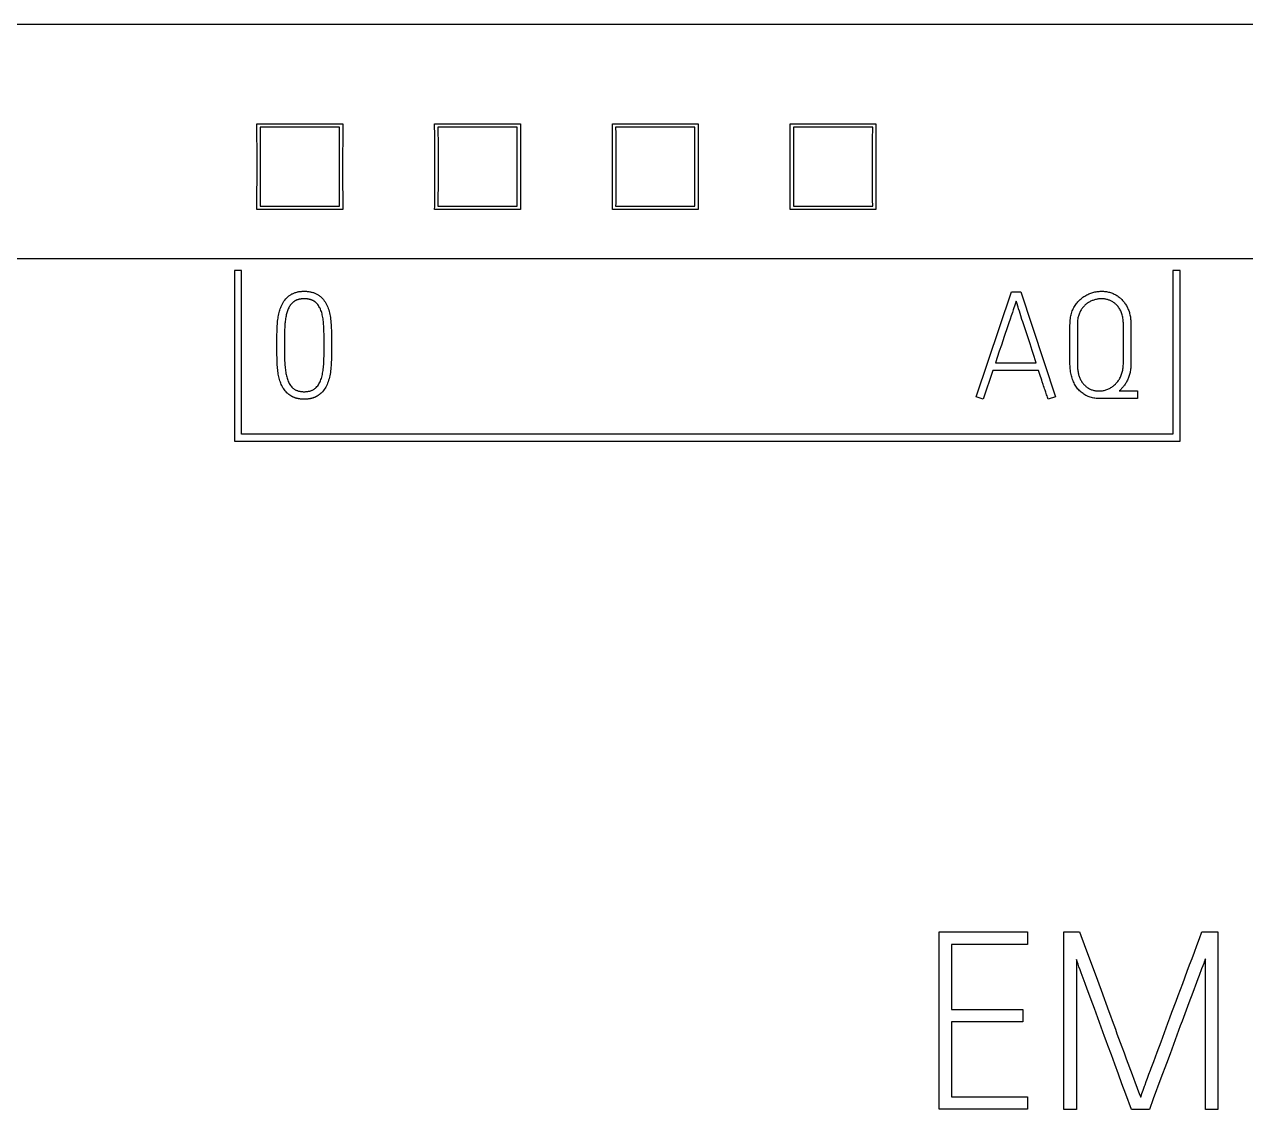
# Model space of a CAD drawing. Header units: inches. Extents: x 9000 to 22395, y 8106 to 17135.
# Drawn here: x 10536.5 to 10574.66, y 8405.5 to 8439.41 of the extents above; entities that cross this region are included whole.
import ezdxf

# ---------------------------------------------------------------- set-up
doc = ezdxf.new("R2010")
doc.units = ezdxf.units.IN
doc.header["$MEASUREMENT"] = 0
doc.layers.add('20000_FRONT_O', color=7, linetype='Continuous')
doc.layers.add('20500_FRONT_O_LABELING', color=7, linetype='Continuous')

msp = doc.modelspace()

# ---------------------------------------------------------------- linework, layer by layer
at = {"layer": '20000_FRONT_O', "linetype": 'Continuous'}
for p, q in [((10595.872, 8439.41), (10505.667, 8439.41)), ((10543.764, 8435.916), (10543.763, 8436.308)), ((10543.763, 8436.308), (10546.445, 8436.308)), ((10543.865, 8436.204), (10543.866, 8436.002)), ((10546.343, 8436.204), (10543.865, 8436.204)), ((10546.445, 8436.196), (10546.443, 8435.801)), ((10546.445, 8436.308), (10546.445, 8436.196)), ((10549.319, 8435.916), (10549.317, 8436.308)), ((10549.317, 8436.308), (10552, 8436.308)), ((10549.42, 8436.204), (10549.421, 8436.002)), ((10551.897, 8436.204), (10549.42, 8436.204)), ((10551.999, 8436.196), (10551.998, 8435.801)), ((10552, 8436.308), (10551.999, 8436.196)), ((10554.873, 8435.916), (10554.872, 8436.308)), ((10554.872, 8436.308), (10557.554, 8436.308)), ((10554.974, 8436.204), (10554.975, 8436.002)), ((10557.452, 8436.204), (10554.974, 8436.204)), ((10557.554, 8436.196), (10557.552, 8435.801)), ((10557.554, 8436.308), (10557.554, 8436.196)), ((10560.428, 8435.916), (10560.426, 8436.308)), ((10560.426, 8436.308), (10563.109, 8436.308)), ((10560.529, 8436.204), (10560.53, 8436.002)), ((10563.006, 8436.204), (10560.529, 8436.204)), ((10563.108, 8436.196), (10563.107, 8435.801)), ((10563.109, 8436.308), (10563.108, 8436.196)), ((10543.766, 8435.518), (10543.764, 8435.916)), ((10546.34, 8435.592), (10546.341, 8435.901)), ((10546.443, 8435.801), (10546.442, 8435.341)), ((10549.32, 8435.518), (10549.319, 8435.916)), ((10551.895, 8435.592), (10551.896, 8435.901)), ((10551.998, 8435.801), (10551.997, 8435.341)), ((10554.875, 8435.518), (10554.873, 8435.916)), ((10557.449, 8435.592), (10557.45, 8435.901)), ((10557.552, 8435.801), (10557.551, 8435.341)), ((10560.429, 8435.518), (10560.428, 8435.916)), ((10563.004, 8435.592), (10563.005, 8435.901)), ((10563.107, 8435.801), (10563.106, 8435.341)), ((10543.766, 8435.056), (10543.766, 8435.518)), ((10549.321, 8435.056), (10549.32, 8435.518)), ((10554.875, 8435.056), (10554.875, 8435.518)), ((10560.43, 8435.056), (10560.429, 8435.518)), ((10543.766, 8434.592), (10543.766, 8435.056)), ((10546.442, 8435.341), (10546.442, 8434.877)), ((10549.32, 8434.592), (10549.321, 8435.056)), ((10551.997, 8435.341), (10551.996, 8434.877)), ((10554.875, 8434.592), (10554.875, 8435.056)), ((10557.551, 8435.341), (10557.551, 8434.877)), ((10560.429, 8434.592), (10560.43, 8435.056)), ((10563.106, 8435.341), (10563.105, 8434.877)), ((10546.442, 8434.877), (10546.442, 8434.415)), ((10551.996, 8434.877), (10551.997, 8434.415)), ((10557.551, 8434.877), (10557.551, 8434.415)), ((10563.105, 8434.877), (10563.106, 8434.415)), ((10543.765, 8434.131), (10543.766, 8434.592)), ((10543.868, 8434.34), (10543.867, 8434.032)), ((10546.442, 8434.415), (10546.444, 8434.017)), ((10549.319, 8434.131), (10549.32, 8434.592)), ((10549.422, 8434.34), (10549.421, 8434.032)), ((10551.997, 8434.415), (10551.998, 8434.017)), ((10554.874, 8434.131), (10554.875, 8434.592)), ((10554.977, 8434.34), (10554.976, 8434.032)), ((10557.551, 8434.415), (10557.553, 8434.017)), ((10560.428, 8434.131), (10560.429, 8434.592)), ((10560.531, 8434.34), (10560.53, 8434.032)), ((10563.106, 8434.415), (10563.107, 8434.017)), ((10543.763, 8433.736), (10543.765, 8434.131)), ((10546.343, 8433.729), (10546.342, 8433.93)), ((10546.444, 8434.017), (10546.445, 8433.625)), ((10549.318, 8433.736), (10549.319, 8434.131)), ((10551.897, 8433.729), (10551.896, 8433.93)), ((10551.998, 8434.017), (10552, 8433.625)), ((10554.872, 8433.736), (10554.874, 8434.131)), ((10557.452, 8433.729), (10557.451, 8433.93)), ((10557.553, 8434.017), (10557.554, 8433.625)), ((10560.427, 8433.736), (10560.428, 8434.131)), ((10563.006, 8433.729), (10563.005, 8433.93)), ((10563.107, 8434.017), (10563.109, 8433.625)), ((10543.763, 8433.625), (10543.763, 8433.736)), ((10546.445, 8433.625), (10543.763, 8433.625)), ((10543.865, 8433.729), (10546.343, 8433.729)), ((10549.317, 8433.625), (10549.318, 8433.736)), ((10552, 8433.625), (10549.317, 8433.625)), ((10549.42, 8433.729), (10551.897, 8433.729)), ((10554.872, 8433.625), (10554.872, 8433.736)), ((10557.554, 8433.625), (10554.872, 8433.625)), ((10554.974, 8433.729), (10557.452, 8433.729)), ((10560.426, 8433.625), (10560.427, 8433.736)), ((10563.109, 8433.625), (10560.426, 8433.625)), ((10560.529, 8433.729), (10563.006, 8433.729)), ((10595.872, 8432.086), (10505.667, 8432.086)), ((10543.064, 8431.721), (10543.064, 8426.389)), ((10543.286, 8431.721), (10543.064, 8431.721)), ((10543.286, 8426.611), (10543.286, 8431.721)), ((10572.391, 8431.721), (10572.391, 8426.611)), ((10572.614, 8431.721), (10572.391, 8431.721)), ((10572.614, 8426.389), (10572.614, 8431.721)), ((10572.391, 8426.611), (10543.286, 8426.611)), ((10543.064, 8426.389), (10572.614, 8426.389))]:
    msp.add_line(p, q, dxfattribs=at)
for points in [[(10546.341, 8435.901), (10546.342, 8436.103), (10546.343, 8436.204)], [(10551.896, 8435.901), (10551.897, 8436.103), (10551.897, 8436.204)], [(10557.45, 8435.901), (10557.451, 8436.103), (10557.452, 8436.204)], [(10563.005, 8435.901), (10563.006, 8436.103), (10563.006, 8436.204)], [(10543.866, 8436.002), (10543.867, 8435.798), (10543.868, 8435.592), (10543.868, 8435.384), (10543.868, 8435.176), (10543.869, 8434.966), (10543.868, 8434.757), (10543.868, 8434.548), (10543.868, 8434.34)], [(10549.421, 8436.002), (10549.422, 8435.798), (10549.422, 8435.592), (10549.423, 8435.384), (10549.423, 8435.176), (10549.423, 8434.966), (10549.423, 8434.757), (10549.423, 8434.548), (10549.422, 8434.34)], [(10554.975, 8436.002), (10554.976, 8435.798), (10554.977, 8435.592), (10554.977, 8435.384), (10554.977, 8435.176), (10554.978, 8434.966), (10554.977, 8434.757), (10554.977, 8434.548), (10554.977, 8434.34)], [(10560.53, 8436.002), (10560.531, 8435.798), (10560.531, 8435.592), (10560.532, 8435.384), (10560.532, 8435.176), (10560.532, 8434.966), (10560.532, 8434.757), (10560.532, 8434.548), (10560.531, 8434.34)], [(10546.342, 8433.93), (10546.341, 8434.134), (10546.34, 8434.34), (10546.34, 8434.548), (10546.34, 8434.757), (10546.339, 8434.966), (10546.34, 8435.176), (10546.34, 8435.384), (10546.34, 8435.592)], [(10551.896, 8433.93), (10551.895, 8434.134), (10551.895, 8434.34), (10551.894, 8434.548), (10551.894, 8434.757), (10551.894, 8434.966), (10551.894, 8435.176), (10551.894, 8435.384), (10551.895, 8435.592)], [(10557.451, 8433.93), (10557.45, 8434.134), (10557.449, 8434.34), (10557.449, 8434.548), (10557.449, 8434.757), (10557.448, 8434.966), (10557.449, 8435.176), (10557.449, 8435.384), (10557.449, 8435.592)], [(10563.005, 8433.93), (10563.004, 8434.134), (10563.004, 8434.34), (10563.003, 8434.548), (10563.003, 8434.757), (10563.003, 8434.966), (10563.003, 8435.176), (10563.003, 8435.384), (10563.004, 8435.592)], [(10543.867, 8434.032), (10543.866, 8433.829), (10543.865, 8433.729)], [(10549.421, 8434.032), (10549.42, 8433.829), (10549.42, 8433.729)], [(10554.976, 8434.032), (10554.975, 8433.829), (10554.974, 8433.729)], [(10560.53, 8434.032), (10560.529, 8433.829), (10560.529, 8433.729)]]:
    msp.add_lwpolyline(points, dxfattribs=at)
at = {"layer": '20500_FRONT_O_LABELING', "linetype": 'Continuous'}
for p, q in [((10566.237, 8427.772), (10567.341, 8431.059)), ((10567.341, 8431.059), (10567.637, 8431.059)), ((10567.637, 8431.059), (10568.715, 8427.772)), ((10567.371, 8430.404), (10567.337, 8430.305)), ((10567.401, 8430.496), (10567.371, 8430.404)), ((10567.458, 8430.667), (10567.401, 8430.496)), ((10567.49, 8430.763), (10567.458, 8430.667)), ((10567.507, 8430.71), (10567.49, 8430.763)), ((10567.551, 8430.573), (10567.507, 8430.71)), ((10567.635, 8430.309), (10567.591, 8430.447)), ((10567.263, 8430.085), (10567.222, 8429.964)), ((10567.302, 8430.198), (10567.263, 8430.085)), ((10567.337, 8430.305), (10567.302, 8430.198)), ((10567.671, 8430.195), (10567.635, 8430.309)), ((10567.697, 8430.115), (10567.671, 8430.195)), ((10567.923, 8429.425), (10567.697, 8430.115)), ((10567.12, 8429.664), (10567.027, 8429.388)), ((10567.222, 8429.964), (10567.12, 8429.664)), ((10569.403, 8430.001), (10569.403, 8428.785)), ((10567.027, 8429.388), (10566.964, 8429.201)), ((10566.964, 8429.201), (10566.842, 8428.836)), ((10566.764, 8428.6), (10566.459, 8427.699)), ((10568.192, 8428.6), (10566.764, 8428.6)), ((10566.842, 8428.836), (10568.114, 8428.836)), ((10568.251, 8428.413), (10568.232, 8428.473)), ((10568.27, 8428.354), (10568.251, 8428.413)), ((10568.288, 8428.297), (10568.27, 8428.354)), ((10568.306, 8428.242), (10568.288, 8428.297)), ((10568.332, 8428.163), (10568.306, 8428.242)), ((10568.349, 8428.113), (10568.332, 8428.163)), ((10568.365, 8428.066), (10568.349, 8428.113)), ((10566.459, 8427.699), (10566.237, 8427.772)), ((10568.38, 8428.021), (10568.365, 8428.066)), ((10568.395, 8427.978), (10568.38, 8428.021)), ((10568.416, 8427.918), (10568.395, 8427.978)), ((10568.429, 8427.879), (10568.416, 8427.918)), ((10568.442, 8427.841), (10568.429, 8427.879)), ((10568.454, 8427.804), (10568.442, 8427.841)), ((10568.466, 8427.768), (10568.454, 8427.804)), ((10568.478, 8427.733), (10568.466, 8427.768)), ((10568.488, 8427.699), (10568.478, 8427.733)), ((10568.715, 8427.772), (10568.488, 8427.699)), ((10570.707, 8427.957), (10571.28, 8427.957)), ((10571.28, 8427.957), (10571.28, 8427.722)), ((10565.082, 8405.52), (10565.082, 8411.058)), ((10565.082, 8411.058), (10567.848, 8411.058)), ((10567.848, 8411.058), (10567.848, 8410.665)), ((10568.98, 8405.504), (10568.98, 8411.058)), ((10568.98, 8411.058), (10569.473, 8411.058)), ((10573.294, 8411.058), (10573.795, 8411.058)), ((10573.795, 8411.058), (10573.795, 8405.504)), ((10565.466, 8410.665), (10565.466, 8408.632)), ((10567.848, 8410.665), (10565.466, 8410.665)), ((10569.372, 8410.195), (10569.372, 8405.504)), ((10569.72, 8410.383), (10569.956, 8409.743)), ((10573.402, 8405.504), (10573.402, 8410.211)), ((10569.453, 8409.967), (10569.423, 8410.051)), ((10569.486, 8409.875), (10569.453, 8409.967)), ((10569.523, 8409.776), (10569.486, 8409.875)), ((10573.286, 8409.901), (10573.209, 8409.698)), ((10573.32, 8409.99), (10573.286, 8409.901)), ((10573.351, 8410.072), (10573.32, 8409.99)), ((10573.378, 8410.145), (10573.351, 8410.072)), ((10569.646, 8409.443), (10569.523, 8409.776)), ((10569.713, 8409.261), (10569.646, 8409.443)), ((10569.956, 8409.743), (10570.142, 8409.237)), ((10573.124, 8409.472), (10573.009, 8409.166)), ((10573.167, 8409.587), (10573.124, 8409.472)), ((10573.209, 8409.698), (10573.167, 8409.587)), ((10569.761, 8409.134), (10569.713, 8409.261)), ((10570.142, 8409.237), (10570.389, 8408.57)), ((10573.009, 8409.166), (10572.885, 8408.834)), ((10572.885, 8408.834), (10572.674, 8408.266)), ((10565.466, 8408.632), (10567.701, 8408.632)), ((10567.701, 8408.632), (10567.701, 8408.247)), ((10565.466, 8408.247), (10565.466, 8405.904)), ((10567.701, 8408.247), (10565.466, 8408.247)), ((10572.017, 8407.616), (10572.233, 8408.202)), ((10572.566, 8407.974), (10572.406, 8407.538)), ((10571.899, 8407.298), (10572.017, 8407.616)), ((10572.406, 8407.538), (10572.298, 8407.245)), ((10570.573, 8406.918), (10570.465, 8407.214)), ((10570.789, 8407.469), (10570.861, 8407.277)), ((10570.861, 8407.277), (10570.929, 8407.093)), ((10571.789, 8407.003), (10571.899, 8407.298)), ((10572.298, 8407.245), (10572.187, 8406.945)), ((10570.684, 8406.615), (10570.573, 8406.918)), ((10570.929, 8407.093), (10571.114, 8406.599)), ((10570.797, 8406.305), (10570.684, 8406.615)), ((10571.2, 8406.369), (10571.274, 8406.173)), ((10571.52, 8406.281), (10571.557, 8406.381)), ((10571.557, 8406.381), (10571.597, 8406.49)), ((10571.597, 8406.49), (10571.641, 8406.607)), ((10570.913, 8405.989), (10570.797, 8406.305)), ((10571.091, 8405.504), (10570.913, 8405.989)), ((10571.274, 8406.173), (10571.316, 8406.062)), ((10571.316, 8406.062), (10571.336, 8406.01)), ((10571.336, 8406.01), (10571.349, 8405.978)), ((10571.349, 8405.978), (10571.356, 8405.959)), ((10571.397, 8405.936), (10571.422, 8406.006)), ((10571.422, 8406.006), (10571.457, 8406.105)), ((10565.466, 8405.904), (10567.848, 8405.904)), ((10567.848, 8405.904), (10567.848, 8405.52)), ((10571.356, 8405.959), (10571.363, 8405.942)), ((10571.383, 8405.896), (10571.387, 8405.906)), ((10571.387, 8405.906), (10571.397, 8405.936)), ((10571.776, 8405.837), (10571.653, 8405.504)), ((10567.848, 8405.52), (10565.082, 8405.52)), ((10569.372, 8405.504), (10568.98, 8405.504)), ((10571.653, 8405.504), (10571.091, 8405.504)), ((10573.795, 8405.504), (10573.402, 8405.504))]:
    msp.add_line(p, q, dxfattribs=at)
for points in [[(10544.52, 8430.601), (10544.539, 8430.643), (10544.559, 8430.684), (10544.582, 8430.723), (10544.607, 8430.761), (10544.634, 8430.797), (10544.663, 8430.832), (10544.694, 8430.865), (10544.71, 8430.882), (10544.726, 8430.897), (10544.744, 8430.912), (10544.761, 8430.926), (10544.779, 8430.939), (10544.798, 8430.952), (10544.816, 8430.964), (10544.836, 8430.976), (10544.856, 8430.987), (10544.876, 8430.997), (10544.896, 8431.006), (10544.917, 8431.015), (10544.939, 8431.024), (10544.961, 8431.031), (10544.983, 8431.038), (10545.006, 8431.044), (10545.03, 8431.05), (10545.053, 8431.055), (10545.077, 8431.06), (10545.102, 8431.063), (10545.127, 8431.066), (10545.153, 8431.069), (10545.179, 8431.071), (10545.205, 8431.072), (10545.259, 8431.073), (10545.285, 8431.072), (10545.312, 8431.071), (10545.338, 8431.069), (10545.363, 8431.066), (10545.388, 8431.063), (10545.412, 8431.059), (10545.436, 8431.054), (10545.46, 8431.049), (10545.483, 8431.043), (10545.506, 8431.037), (10545.528, 8431.03), (10545.55, 8431.022), (10545.572, 8431.014), (10545.593, 8431.005), (10545.613, 8430.995), (10545.633, 8430.985), (10545.653, 8430.974), (10545.672, 8430.962), (10545.691, 8430.95), (10545.709, 8430.937), (10545.727, 8430.924), (10545.745, 8430.909), (10545.762, 8430.895), (10545.779, 8430.879), (10545.81, 8430.847), (10545.84, 8430.813), (10545.868, 8430.777), (10545.894, 8430.741), (10545.917, 8430.702), (10545.939, 8430.663), (10545.958, 8430.622), (10545.975, 8430.579), (10545.991, 8430.536), (10546.006, 8430.491), (10546.019, 8430.445), (10546.031, 8430.398), (10546.042, 8430.349), (10546.051, 8430.3), (10546.059, 8430.249), (10546.066, 8430.197), (10546.072, 8430.144), (10546.077, 8430.089), (10546.081, 8430.034), (10546.085, 8429.978), (10546.088, 8429.92), (10546.089, 8429.861), (10546.09, 8429.802), (10546.091, 8429.741), (10546.092, 8429.679), (10546.093, 8429.617), (10546.093, 8429.554), (10546.094, 8429.489), (10546.094, 8429.424)], [(10545.623, 8430.703), (10545.616, 8430.709), (10545.61, 8430.715), (10545.604, 8430.721), (10545.597, 8430.726), (10545.59, 8430.732), (10545.583, 8430.737), (10545.577, 8430.743), (10545.57, 8430.748), (10545.562, 8430.753), (10545.555, 8430.757), (10545.548, 8430.762), (10545.54, 8430.767), (10545.533, 8430.771), (10545.525, 8430.775), (10545.517, 8430.779), (10545.509, 8430.783), (10545.501, 8430.787), (10545.493, 8430.791), (10545.484, 8430.794), (10545.476, 8430.798), (10545.467, 8430.801), (10545.459, 8430.804), (10545.45, 8430.807), (10545.441, 8430.81), (10545.432, 8430.813), (10545.423, 8430.815), (10545.414, 8430.818), (10545.404, 8430.82), (10545.395, 8430.822), (10545.385, 8430.824), (10545.375, 8430.826), (10545.365, 8430.828), (10545.355, 8430.829), (10545.345, 8430.831), (10545.335, 8430.832), (10545.325, 8430.833), (10545.314, 8430.834), (10545.304, 8430.835), (10545.293, 8430.836), (10545.283, 8430.836), (10545.272, 8430.837), (10545.261, 8430.837), (10545.249, 8430.837), (10545.238, 8430.837), (10545.227, 8430.837), (10545.216, 8430.837), (10545.205, 8430.836), (10545.195, 8430.836), (10545.184, 8430.835), (10545.173, 8430.834), (10545.163, 8430.833), (10545.153, 8430.832), (10545.143, 8430.831), (10545.133, 8430.83), (10545.123, 8430.828), (10545.113, 8430.827), (10545.103, 8430.825), (10545.094, 8430.823), (10545.084, 8430.821), (10545.075, 8430.819), (10545.066, 8430.816), (10545.057, 8430.814), (10545.048, 8430.811), (10545.039, 8430.809), (10545.03, 8430.806), (10545.022, 8430.803), (10545.013, 8430.8), (10545.005, 8430.796), (10544.997, 8430.793), (10544.989, 8430.79), (10544.981, 8430.786), (10544.973, 8430.782), (10544.965, 8430.778), (10544.958, 8430.774), (10544.95, 8430.77), (10544.943, 8430.766), (10544.936, 8430.761), (10544.929, 8430.757), (10544.922, 8430.752), (10544.915, 8430.747), (10544.908, 8430.742), (10544.901, 8430.737), (10544.895, 8430.731), (10544.889, 8430.726), (10544.882, 8430.72), (10544.876, 8430.715), (10544.87, 8430.709), (10544.864, 8430.703)], [(10569.172, 8428.785), (10569.172, 8429.992), (10569.173, 8430.085), (10569.175, 8430.13), (10569.178, 8430.174), (10569.183, 8430.218), (10569.19, 8430.26), (10569.197, 8430.301), (10569.207, 8430.341), (10569.218, 8430.38), (10569.23, 8430.418), (10569.244, 8430.456), (10569.259, 8430.492), (10569.276, 8430.527), (10569.293, 8430.561), (10569.312, 8430.593), (10569.331, 8430.625), (10569.351, 8430.656), (10569.373, 8430.685), (10569.395, 8430.714), (10569.418, 8430.742), (10569.442, 8430.768), (10569.468, 8430.793), (10569.494, 8430.818), (10569.52, 8430.841), (10569.548, 8430.863), (10569.576, 8430.884), (10569.604, 8430.904), (10569.633, 8430.923), (10569.663, 8430.941), (10569.694, 8430.957), (10569.725, 8430.973), (10569.756, 8430.987), (10569.788, 8431.001), (10569.821, 8431.013), (10569.854, 8431.024), (10569.887, 8431.034), (10569.92, 8431.043), (10569.953, 8431.051), (10569.986, 8431.058), (10570.019, 8431.063), (10570.053, 8431.067), (10570.086, 8431.07), (10570.12, 8431.072), (10570.153, 8431.073), (10570.187, 8431.072), (10570.22, 8431.071), (10570.253, 8431.068), (10570.285, 8431.065), (10570.316, 8431.06), (10570.347, 8431.054), (10570.378, 8431.047), (10570.408, 8431.04), (10570.438, 8431.031), (10570.467, 8431.021), (10570.496, 8431.01), (10570.524, 8430.998), (10570.552, 8430.985), (10570.579, 8430.971), (10570.606, 8430.957), (10570.632, 8430.941), (10570.657, 8430.925), (10570.682, 8430.908), (10570.706, 8430.89), (10570.729, 8430.871), (10570.752, 8430.852), (10570.774, 8430.831), (10570.795, 8430.81), (10570.816, 8430.788), (10570.836, 8430.765), (10570.855, 8430.742), (10570.873, 8430.718), (10570.891, 8430.693), (10570.908, 8430.667), (10570.924, 8430.641), (10570.94, 8430.614), (10570.955, 8430.587), (10570.969, 8430.558), (10570.982, 8430.529), (10570.994, 8430.499), (10571.006, 8430.469), (10571.017, 8430.438), (10571.027, 8430.406), (10571.036, 8430.374), (10571.044, 8430.341), (10571.051, 8430.307), (10571.058, 8430.274), (10571.063, 8430.239), (10571.068, 8430.204), (10571.071, 8430.168), (10571.074, 8430.132), (10571.075, 8430.096), (10571.076, 8430.058)], [(10570.654, 8430.618), (10570.638, 8430.635), (10570.622, 8430.652), (10570.605, 8430.667), (10570.588, 8430.683), (10570.571, 8430.697), (10570.552, 8430.711), (10570.534, 8430.725), (10570.514, 8430.737), (10570.495, 8430.749), (10570.474, 8430.761), (10570.453, 8430.771), (10570.432, 8430.781), (10570.41, 8430.791), (10570.388, 8430.799), (10570.365, 8430.807), (10570.342, 8430.813), (10570.319, 8430.819), (10570.295, 8430.824), (10570.271, 8430.828), (10570.247, 8430.832), (10570.222, 8430.834), (10570.197, 8430.836), (10570.171, 8430.837), (10570.145, 8430.837), (10570.119, 8430.836), (10570.094, 8430.834), (10570.068, 8430.832), (10570.042, 8430.828), (10570.017, 8430.824), (10569.991, 8430.819), (10569.966, 8430.813), (10569.94, 8430.806), (10569.915, 8430.798), (10569.889, 8430.789), (10569.864, 8430.779), (10569.84, 8430.769), (10569.815, 8430.758), (10569.792, 8430.746), (10569.769, 8430.733), (10569.746, 8430.719), (10569.724, 8430.705), (10569.703, 8430.689), (10569.682, 8430.673), (10569.661, 8430.656), (10569.641, 8430.638), (10569.621, 8430.619), (10569.603, 8430.6), (10569.585, 8430.579), (10569.567, 8430.558), (10569.551, 8430.536), (10569.535, 8430.513), (10569.52, 8430.489), (10569.505, 8430.464), (10569.492, 8430.439), (10569.479, 8430.412), (10569.467, 8430.385), (10569.455, 8430.357), (10569.445, 8430.329), (10569.436, 8430.299), (10569.428, 8430.269), (10569.421, 8430.238), (10569.416, 8430.207), (10569.411, 8430.174), (10569.407, 8430.141), (10569.405, 8430.107), (10569.403, 8430.072), (10569.403, 8430.001)], [(10544.388, 8429.347), (10544.388, 8429.462), (10544.388, 8429.518), (10544.389, 8429.574), (10544.389, 8429.629), (10544.39, 8429.683), (10544.39, 8429.737), (10544.391, 8429.79), (10544.392, 8429.843), (10544.394, 8429.894), (10544.396, 8429.945), (10544.398, 8429.995), (10544.402, 8430.044), (10544.406, 8430.092), (10544.411, 8430.14), (10544.416, 8430.186), (10544.422, 8430.232), (10544.43, 8430.277), (10544.438, 8430.32), (10544.447, 8430.363), (10544.457, 8430.405), (10544.467, 8430.446), (10544.479, 8430.486), (10544.492, 8430.526), (10544.506, 8430.564), (10544.52, 8430.601)], [(10544.864, 8430.703), (10544.843, 8430.681), (10544.823, 8430.657), (10544.804, 8430.633), (10544.787, 8430.608), (10544.771, 8430.581), (10544.756, 8430.554), (10544.742, 8430.525), (10544.729, 8430.496), (10544.718, 8430.465), (10544.707, 8430.434), (10544.697, 8430.401), (10544.688, 8430.367), (10544.679, 8430.332), (10544.672, 8430.296), (10544.665, 8430.259), (10544.659, 8430.221), (10544.653, 8430.182), (10544.648, 8430.142), (10544.644, 8430.101), (10544.64, 8430.06), (10544.637, 8430.018), (10544.634, 8429.975), (10544.632, 8429.931), (10544.63, 8429.886), (10544.629, 8429.841), (10544.628, 8429.795), (10544.626, 8429.7)], [(10545.863, 8429.425), (10545.863, 8429.481), (10545.863, 8429.536), (10545.862, 8429.59), (10545.862, 8429.644), (10545.861, 8429.696), (10545.86, 8429.748), (10545.859, 8429.798), (10545.857, 8429.848), (10545.856, 8429.897), (10545.853, 8429.945), (10545.851, 8429.992), (10545.848, 8430.038), (10545.844, 8430.083), (10545.84, 8430.127), (10545.835, 8430.171), (10545.829, 8430.213), (10545.823, 8430.255), (10545.815, 8430.295), (10545.807, 8430.333), (10545.797, 8430.371), (10545.787, 8430.407), (10545.776, 8430.442), (10545.763, 8430.476), (10545.75, 8430.509), (10545.735, 8430.54), (10545.719, 8430.57), (10545.702, 8430.599), (10545.684, 8430.627), (10545.665, 8430.654), (10545.644, 8430.679), (10545.623, 8430.703)], [(10567.591, 8430.447), (10567.568, 8430.519), (10567.551, 8430.573)], [(10570.841, 8428.87), (10570.841, 8430.042), (10570.84, 8430.081), (10570.838, 8430.119), (10570.836, 8430.156), (10570.831, 8430.193), (10570.826, 8430.229), (10570.82, 8430.264), (10570.812, 8430.299), (10570.803, 8430.333), (10570.793, 8430.365), (10570.781, 8430.398), (10570.769, 8430.429), (10570.756, 8430.459), (10570.741, 8430.488), (10570.726, 8430.516), (10570.709, 8430.543), (10570.692, 8430.569), (10570.673, 8430.594), (10570.654, 8430.618)], [(10571.076, 8430.058), (10571.076, 8428.854), (10571.076, 8428.779), (10571.075, 8428.742), (10571.073, 8428.706), (10571.07, 8428.671), (10571.066, 8428.636), (10571.061, 8428.602), (10571.056, 8428.568), (10571.049, 8428.535), (10571.042, 8428.503), (10571.034, 8428.472), (10571.025, 8428.44), (10571.015, 8428.41), (10571.004, 8428.38), (10570.992, 8428.351), (10570.98, 8428.323), (10570.966, 8428.295), (10570.953, 8428.268), (10570.938, 8428.241), (10570.923, 8428.215), (10570.908, 8428.19), (10570.892, 8428.166), (10570.876, 8428.142), (10570.859, 8428.118), (10570.841, 8428.096), (10570.824, 8428.074), (10570.805, 8428.053), (10570.787, 8428.032), (10570.767, 8428.013), (10570.748, 8427.994), (10570.727, 8427.975), (10570.707, 8427.957)], [(10544.626, 8429.7), (10544.626, 8429.652), (10544.625, 8429.602), (10544.624, 8429.552), (10544.624, 8429.501), (10544.624, 8429.45), (10544.624, 8429.398), (10544.624, 8429.293)], [(10544.393, 8428.912), (10544.391, 8429.016), (10544.39, 8429.069), (10544.39, 8429.123), (10544.389, 8429.178), (10544.389, 8429.233), (10544.388, 8429.29), (10544.388, 8429.347)], [(10544.624, 8429.293), (10544.624, 8429.241), (10544.624, 8429.19), (10544.625, 8429.14), (10544.626, 8429.09), (10544.627, 8429.041), (10544.628, 8428.992), (10544.629, 8428.944), (10544.63, 8428.896), (10544.632, 8428.85), (10544.635, 8428.804), (10544.638, 8428.759), (10544.642, 8428.715), (10544.646, 8428.671), (10544.651, 8428.629), (10544.657, 8428.587), (10544.663, 8428.547), (10544.67, 8428.507), (10544.678, 8428.468), (10544.686, 8428.431), (10544.695, 8428.394), (10544.706, 8428.358), (10544.716, 8428.324), (10544.728, 8428.29)], [(10544.728, 8428.29), (10544.741, 8428.256), (10544.756, 8428.223), (10544.773, 8428.192), (10544.791, 8428.162), (10544.81, 8428.133), (10544.831, 8428.106), (10544.853, 8428.08), (10544.877, 8428.055), (10544.89, 8428.044), (10544.903, 8428.033), (10544.917, 8428.023), (10544.931, 8428.013), (10544.946, 8428.004), (10544.961, 8427.995), (10544.977, 8427.987), (10544.993, 8427.98), (10545.01, 8427.973), (10545.027, 8427.967), (10545.045, 8427.961), (10545.063, 8427.956), (10545.082, 8427.951), (10545.101, 8427.947), (10545.121, 8427.944), (10545.142, 8427.941), (10545.162, 8427.938), (10545.184, 8427.936), (10545.205, 8427.935), (10545.228, 8427.934), (10545.251, 8427.934), (10545.273, 8427.935), (10545.295, 8427.936), (10545.317, 8427.938), (10545.337, 8427.94), (10545.358, 8427.943), (10545.378, 8427.946), (10545.397, 8427.95), (10545.416, 8427.955), (10545.435, 8427.96), (10545.453, 8427.966), (10545.47, 8427.972), (10545.487, 8427.979), (10545.504, 8427.986), (10545.519, 8427.994), (10545.535, 8428.003), (10545.55, 8428.012), (10545.564, 8428.022), (10545.578, 8428.033), (10545.591, 8428.044), (10545.604, 8428.055), (10545.617, 8428.067), (10545.64, 8428.093), (10545.662, 8428.12), (10545.683, 8428.148), (10545.702, 8428.178), (10545.72, 8428.21), (10545.737, 8428.243), (10545.751, 8428.277), (10545.765, 8428.313), (10545.777, 8428.35), (10545.789, 8428.388), (10545.799, 8428.427), (10545.809, 8428.468), (10545.817, 8428.51), (10545.825, 8428.553), (10545.831, 8428.597), (10545.837, 8428.642), (10545.842, 8428.688), (10545.847, 8428.735), (10545.851, 8428.783), (10545.854, 8428.833), (10545.856, 8428.883), (10545.858, 8428.934), (10545.859, 8428.986), (10545.86, 8429.038), (10545.861, 8429.092), (10545.861, 8429.146), (10545.862, 8429.2), (10545.863, 8429.255), (10545.863, 8429.311), (10545.863, 8429.425)], [(10546.094, 8429.424), (10546.094, 8429.293), (10546.093, 8429.228), (10546.093, 8429.165), (10546.092, 8429.102), (10546.092, 8429.041), (10546.091, 8428.981), (10546.089, 8428.921), (10546.088, 8428.863), (10546.085, 8428.805), (10546.082, 8428.749), (10546.078, 8428.694), (10546.072, 8428.639), (10546.066, 8428.586), (10546.059, 8428.534), (10546.05, 8428.483), (10546.041, 8428.433), (10546.03, 8428.384), (10546.018, 8428.337), (10546.004, 8428.291), (10545.989, 8428.246), (10545.973, 8428.202), (10545.955, 8428.16), (10545.936, 8428.119), (10545.915, 8428.079), (10545.892, 8428.041), (10545.867, 8428.004), (10545.84, 8427.969), (10545.811, 8427.935), (10545.78, 8427.902)], [(10568.114, 8428.836), (10568.083, 8428.932), (10568.052, 8429.029), (10568.02, 8429.127), (10567.988, 8429.226), (10567.956, 8429.325), (10567.923, 8429.425)], [(10544.702, 8427.902), (10544.674, 8427.93), (10544.648, 8427.96), (10544.623, 8427.991), (10544.6, 8428.022), (10544.578, 8428.055), (10544.559, 8428.089), (10544.541, 8428.124), (10544.524, 8428.16), (10544.51, 8428.197), (10544.496, 8428.235), (10544.483, 8428.274), (10544.471, 8428.314), (10544.46, 8428.354), (10544.449, 8428.396), (10544.44, 8428.439), (10544.432, 8428.482), (10544.424, 8428.527), (10544.418, 8428.572), (10544.412, 8428.618), (10544.407, 8428.665), (10544.402, 8428.713), (10544.399, 8428.762), (10544.396, 8428.811), (10544.394, 8428.861), (10544.393, 8428.912)], [(10568.232, 8428.473), (10568.212, 8428.536), (10568.202, 8428.568), (10568.192, 8428.6)], [(10571.28, 8427.722), (10570.069, 8427.722), (10570.029, 8427.723), (10569.99, 8427.725), (10569.952, 8427.729), (10569.914, 8427.735), (10569.877, 8427.742), (10569.841, 8427.751), (10569.805, 8427.761), (10569.771, 8427.773), (10569.736, 8427.786), (10569.703, 8427.801), (10569.671, 8427.817), (10569.639, 8427.834), (10569.609, 8427.853), (10569.579, 8427.873), (10569.55, 8427.894), (10569.522, 8427.916), (10569.496, 8427.94), (10569.47, 8427.965), (10569.445, 8427.991), (10569.421, 8428.018), (10569.398, 8428.047), (10569.377, 8428.077), (10569.356, 8428.107), (10569.336, 8428.139), (10569.317, 8428.172), (10569.3, 8428.207), (10569.283, 8428.242), (10569.267, 8428.278), (10569.253, 8428.316), (10569.239, 8428.354), (10569.226, 8428.394), (10569.215, 8428.434), (10569.205, 8428.475), (10569.196, 8428.517), (10569.189, 8428.56), (10569.183, 8428.603), (10569.178, 8428.647), (10569.175, 8428.692), (10569.173, 8428.738), (10569.172, 8428.785)], [(10569.403, 8428.785), (10569.404, 8428.75), (10569.405, 8428.716), (10569.407, 8428.682), (10569.41, 8428.649), (10569.413, 8428.617), (10569.418, 8428.585), (10569.423, 8428.554), (10569.429, 8428.524), (10569.436, 8428.495), (10569.443, 8428.466), (10569.452, 8428.438), (10569.461, 8428.41), (10569.471, 8428.384), (10569.482, 8428.358), (10569.493, 8428.332), (10569.505, 8428.307), (10569.519, 8428.283), (10569.533, 8428.26), (10569.547, 8428.237), (10569.563, 8428.215), (10569.579, 8428.194), (10569.596, 8428.173), (10569.614, 8428.153), (10569.633, 8428.134), (10569.652, 8428.116), (10569.672, 8428.099), (10569.692, 8428.082), (10569.712, 8428.067), (10569.733, 8428.053), (10569.755, 8428.04), (10569.777, 8428.028), (10569.799, 8428.016), (10569.822, 8428.006), (10569.846, 8427.997), (10569.869, 8427.989), (10569.894, 8427.981), (10569.919, 8427.975), (10569.944, 8427.97), (10569.97, 8427.965), (10569.996, 8427.962), (10570.022, 8427.959), (10570.049, 8427.958), (10570.077, 8427.957), (10570.105, 8427.958), (10570.132, 8427.959), (10570.16, 8427.962), (10570.187, 8427.966), (10570.215, 8427.971), (10570.242, 8427.976), (10570.269, 8427.983), (10570.296, 8427.991), (10570.323, 8428.001), (10570.35, 8428.011), (10570.377, 8428.022), (10570.403, 8428.035), (10570.428, 8428.048), (10570.453, 8428.062), (10570.477, 8428.077), (10570.501, 8428.093), (10570.524, 8428.11), (10570.547, 8428.128), (10570.568, 8428.147), (10570.59, 8428.166), (10570.61, 8428.187), (10570.63, 8428.209), (10570.649, 8428.231), (10570.668, 8428.255), (10570.685, 8428.279), (10570.702, 8428.305), (10570.718, 8428.331), (10570.733, 8428.358), (10570.748, 8428.387), (10570.761, 8428.416), (10570.774, 8428.446), (10570.786, 8428.477), (10570.797, 8428.509), (10570.806, 8428.541), (10570.815, 8428.575), (10570.822, 8428.609), (10570.828, 8428.644), (10570.833, 8428.68), (10570.837, 8428.717), (10570.839, 8428.754), (10570.84, 8428.792), (10570.841, 8428.87)], [(10545.78, 8427.902), (10545.77, 8427.893), (10545.761, 8427.884), (10545.752, 8427.875), (10545.742, 8427.866), (10545.732, 8427.858), (10545.722, 8427.85), (10545.712, 8427.842), (10545.702, 8427.834), (10545.692, 8427.827), (10545.681, 8427.819), (10545.671, 8427.812), (10545.66, 8427.806), (10545.649, 8427.799), (10545.638, 8427.792), (10545.627, 8427.786), (10545.615, 8427.78), (10545.604, 8427.774), (10545.592, 8427.769), (10545.58, 8427.764), (10545.568, 8427.758), (10545.556, 8427.753), (10545.544, 8427.749), (10545.532, 8427.744), (10545.519, 8427.74), (10545.506, 8427.736), (10545.494, 8427.732), (10545.481, 8427.728), (10545.468, 8427.725), (10545.454, 8427.722), (10545.441, 8427.719), (10545.427, 8427.716), (10545.414, 8427.713), (10545.4, 8427.711), (10545.386, 8427.709), (10545.372, 8427.707), (10545.358, 8427.705), (10545.343, 8427.703), (10545.329, 8427.702), (10545.314, 8427.701), (10545.299, 8427.7), (10545.284, 8427.699), (10545.269, 8427.699), (10545.254, 8427.699), (10545.238, 8427.699), (10545.223, 8427.699), (10545.208, 8427.699), (10545.193, 8427.7), (10545.178, 8427.701), (10545.163, 8427.702), (10545.149, 8427.703), (10545.134, 8427.704), (10545.12, 8427.706), (10545.106, 8427.708), (10545.092, 8427.71), (10545.078, 8427.712), (10545.064, 8427.714), (10545.051, 8427.717), (10545.037, 8427.72), (10545.024, 8427.723), (10545.011, 8427.726), (10544.998, 8427.73), (10544.985, 8427.733), (10544.972, 8427.737), (10544.96, 8427.741), (10544.947, 8427.746), (10544.935, 8427.75), (10544.923, 8427.755), (10544.911, 8427.76), (10544.899, 8427.765), (10544.888, 8427.77), (10544.876, 8427.776), (10544.865, 8427.782), (10544.853, 8427.788), (10544.842, 8427.794), (10544.831, 8427.8), (10544.821, 8427.807), (10544.81, 8427.814), (10544.799, 8427.821), (10544.789, 8427.828), (10544.779, 8427.835), (10544.769, 8427.843), (10544.759, 8427.851), (10544.749, 8427.859), (10544.739, 8427.867), (10544.73, 8427.875), (10544.721, 8427.884), (10544.711, 8427.893), (10544.702, 8427.902)], [(10569.473, 8411.058), (10569.515, 8410.943), (10569.72, 8410.383)], [(10572.838, 8409.825), (10572.911, 8410.022), (10572.986, 8410.222), (10573.061, 8410.426), (10573.138, 8410.633), (10573.215, 8410.844), (10573.294, 8411.058)], [(10569.423, 8410.051), (10569.396, 8410.127), (10569.384, 8410.162), (10569.372, 8410.195)], [(10573.402, 8410.211), (10573.391, 8410.179), (10573.378, 8410.145)], [(10572.359, 8408.543), (10572.49, 8408.892), (10572.557, 8409.072), (10572.625, 8409.255), (10572.695, 8409.442), (10572.838, 8409.825)], [(10570.465, 8407.214), (10570.36, 8407.504), (10570.307, 8407.647), (10570.254, 8407.791), (10570.201, 8407.936), (10570.147, 8408.081), (10570.094, 8408.228), (10570.041, 8408.374), (10569.988, 8408.519), (10569.936, 8408.66), (10569.885, 8408.799), (10569.835, 8408.935), (10569.761, 8409.134)], [(10570.389, 8408.57), (10570.439, 8408.429), (10570.49, 8408.289), (10570.54, 8408.15), (10570.59, 8408.012), (10570.64, 8407.874), (10570.69, 8407.737), (10570.74, 8407.602), (10570.789, 8407.469)], [(10572.233, 8408.202), (10572.296, 8408.372), (10572.359, 8408.543)], [(10572.674, 8408.266), (10572.62, 8408.12), (10572.566, 8407.974)], [(10571.641, 8406.607), (10571.687, 8406.731), (10571.712, 8406.797), (10571.789, 8407.003)], [(10572.187, 8406.945), (10572.015, 8406.481), (10571.776, 8405.837)], [(10571.114, 8406.599), (10571.167, 8406.457), (10571.2, 8406.369)], [(10571.457, 8406.105), (10571.503, 8406.233), (10571.52, 8406.281)], [(10571.363, 8405.942), (10571.366, 8405.934), (10571.369, 8405.927), (10571.372, 8405.92), (10571.375, 8405.915), (10571.377, 8405.909), (10571.379, 8405.904), (10571.381, 8405.9), (10571.383, 8405.896)]]:
    msp.add_lwpolyline(points, dxfattribs=at)

doc.saveas('drawing.dxf')
